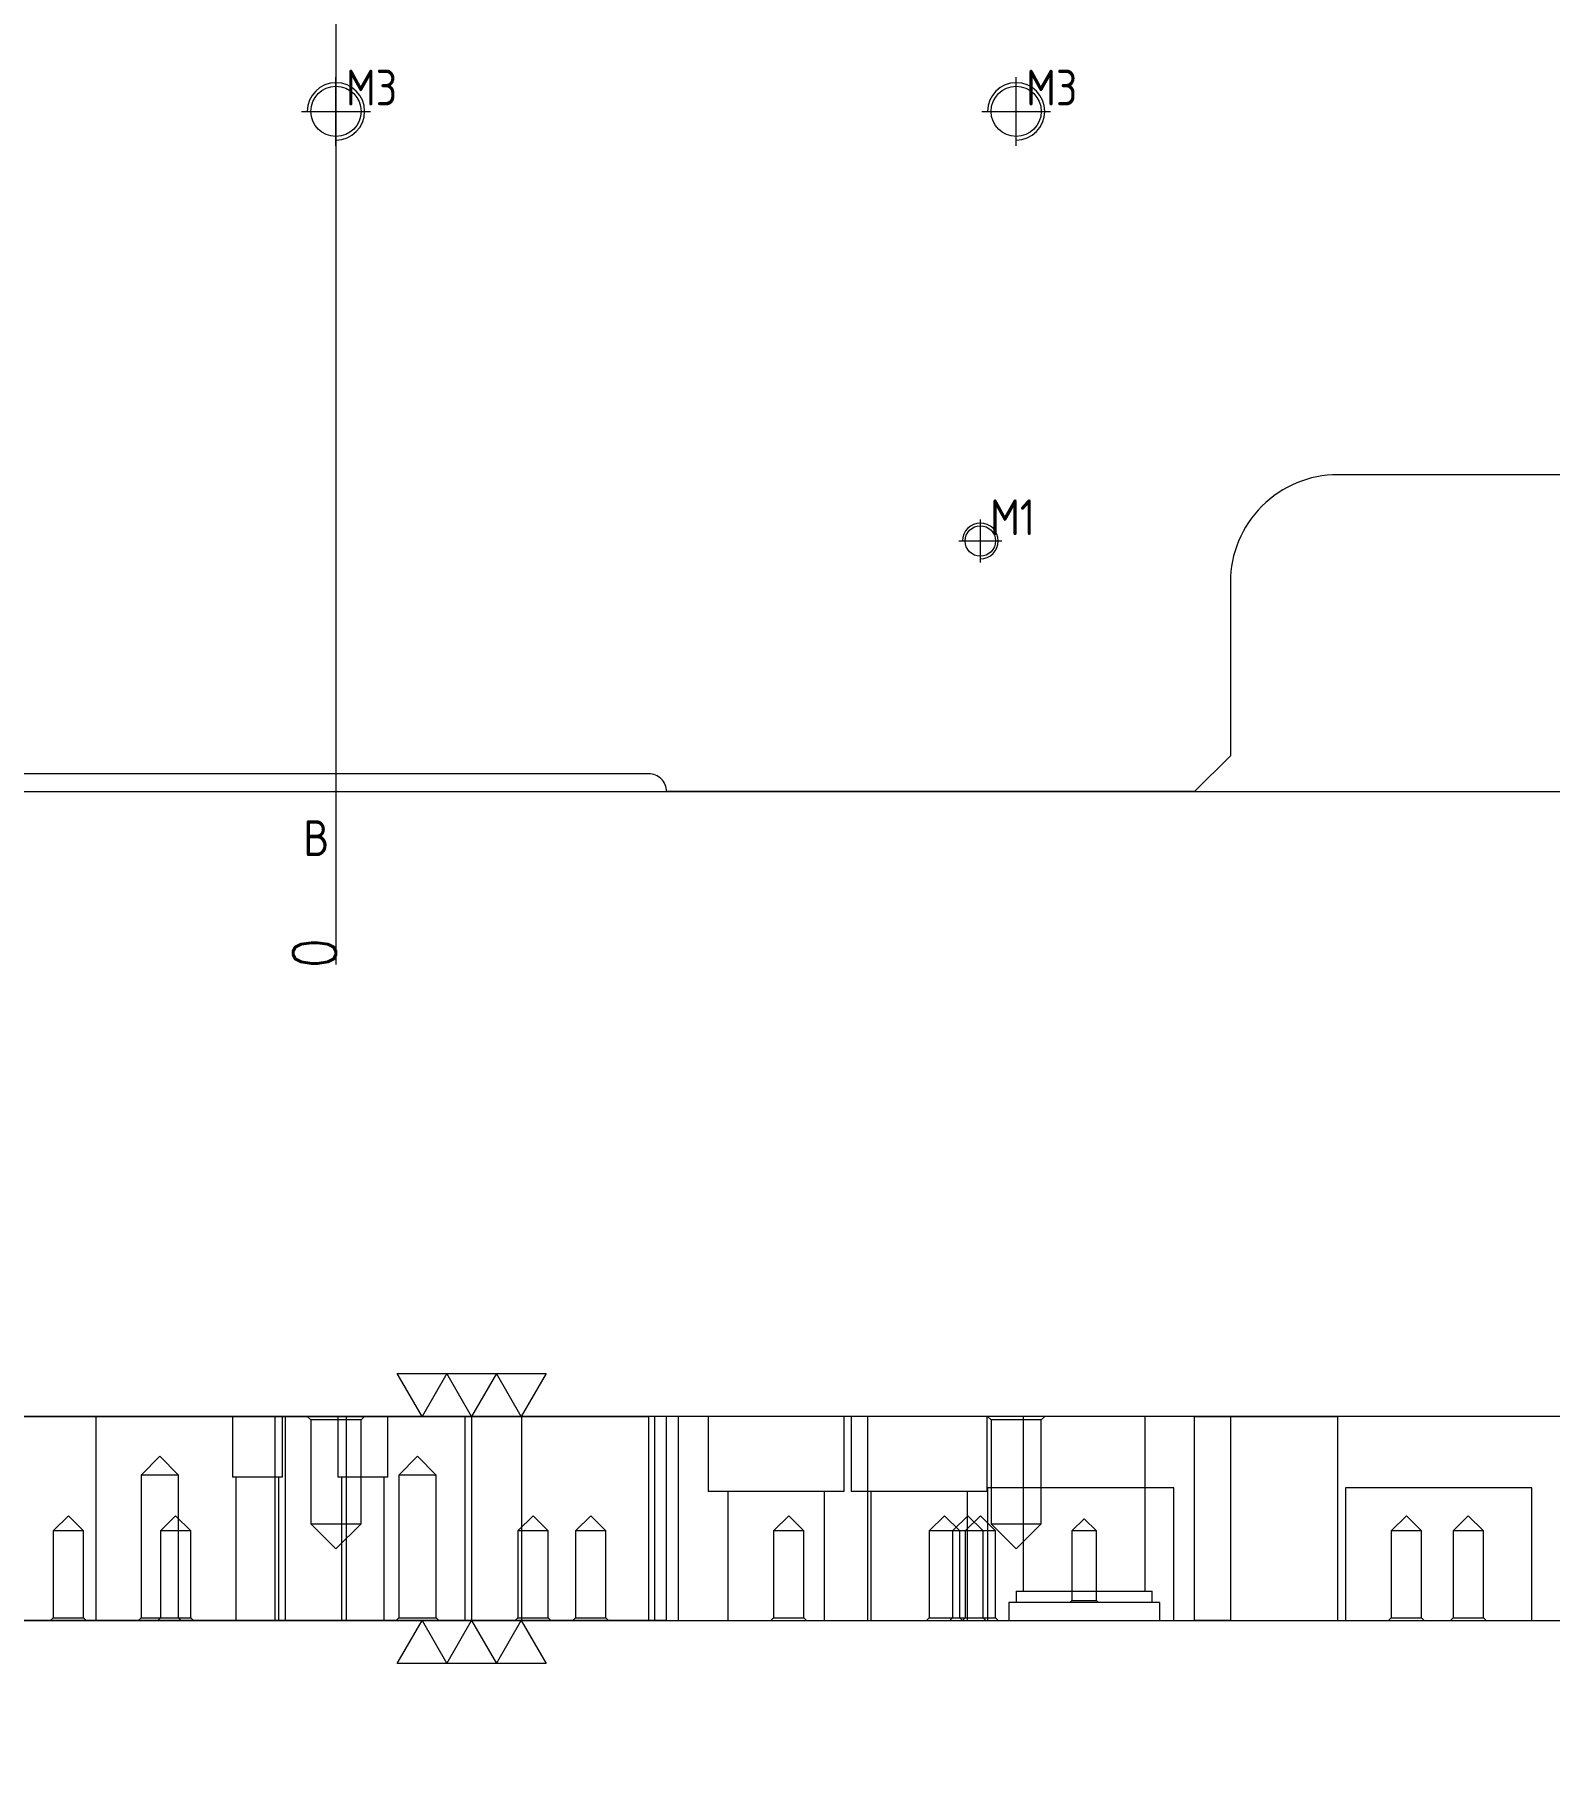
# Model space of a CAD drawing. Header units: millimetres. Extents: x 7217 to 10269, y 62146 to 63808.
# Drawn here: x 7988.9 to 8412.1, y 62146.4 to 62628.8 of the extents above; entities that cross this region are included whole.
import ezdxf

# ---------------------------------------------------------------- set-up
doc = ezdxf.new("R2010")
doc.units = ezdxf.units.MM
for name, pattern in [('CENTER', [0]), ('DASHDOT', [0]), ('DASHED', [0])]:
    doc.linetypes.add(name, pattern=pattern)
for name, color, linetype, lineweight in [('DIM', 4, 'Continuous', 20), ('UP', 60, 'Continuous', 20), ('UP_W', 1, 'Continuous', 20)]:
    doc.layers.add(name, color=color, linetype=linetype, lineweight=lineweight)
doc.styles.add('gbenor', font='gbenor.shx', dxfattribs={"bigfont": 'gbcbig.shx'})
doc.styles.add('TXT', font='txt.shx', dxfattribs={"width": 0.8, "bigfont": 'ctxt.shx'})
doc.dimstyles.new('零件', dxfattribs={"dimscale": 1.5, "dimtxt": 8, "dimasz": 1, "dimexe": 0, "dimexo": 0, "dimgap": 0, "dimtad": 1, "dimtxsty": 'TXT', "dimcen": 0, "dimclrd": 252, "dimclre": 252, "dimclrt": 4, "dimazin": 3, "dimtp": 0.001, "dimtm": 0.001, "dimtfac": 1, "dimtmove": 0, "dimatfit": 3, "dimlwd": 5, "dimlwe": 5})

# ---------------------------------------------------------------- blocks, each defined once
blk = doc.blocks.new('*D1110')
at = {"layer": 'Defpoints', "color": 0}
for p in [(8073.1, 63007.29), (7258.1, 62417.29), (7273.1, 62417.29)]:
    blk.add_point(p, dxfattribs=at)
at = {"layer": 'DIM', "color": 252, "lineweight": 5}
blk.add_line((7273.1, 62417.29), (7233.41, 62417.29), dxfattribs=at)
at = {"layer": 'DIM', "color": 4, "lineweight": 5, "insert": (7245.75, 62423.29), "char_height": 12, "attachment_point": 5, "style": 'TXT'}
blk.add_mtext('590', dxfattribs=at)
blk = doc.blocks.new('*D1111')
at = {"layer": 'Defpoints', "color": 0}
for p in [(8073.1, 63007.29), (7273.1, 62417.29), (7273.1, 62402.29)]:
    blk.add_point(p, dxfattribs=at)
at = {"layer": 'DIM', "color": 252, "lineweight": 5}
blk.add_line((7273.1, 62417.29), (7273.1, 62377.61), dxfattribs=at)
at = {"layer": 'DIM', "color": 4, "lineweight": 5, "insert": (7267.1, 62389.95), "char_height": 12, "attachment_point": 5, "rotation": 90, "style": 'TXT'}
blk.add_mtext('800', dxfattribs=at)
blk = doc.blocks.new('*D1113')
at = {"layer": 'Defpoints', "color": 0}
for p in [(7273.1, 62242.78), (8873.1, 62185.78), (8878.1, 62185.78)]:
    blk.add_point(p, dxfattribs=at)
at = {"layer": 'DIM', "color": 252, "lineweight": 5}
blk.add_line((8873.1, 62185.78), (8893.64, 62185.78), dxfattribs=at)
at = {"layer": 'DIM', "color": 4, "lineweight": 5, "insert": (8885.87, 62191.78), "char_height": 12, "attachment_point": 5, "style": 'TXT'}
blk.add_mtext('57', dxfattribs=at)
blk = doc.blocks.new('*D1116')
at = {"layer": 'Defpoints', "color": 0}
for p in [(7273.1, 62242.78), (8873.1, 62185.78), (8873.1, 62180.78)]:
    blk.add_point(p, dxfattribs=at)
at = {"layer": 'DIM', "color": 252, "lineweight": 5}
blk.add_line((8873.1, 62185.78), (8873.1, 62148.32), dxfattribs=at)
at = {"layer": 'DIM', "color": 4, "lineweight": 5, "insert": (8867.1, 62164.55), "char_height": 12, "attachment_point": 5, "rotation": 90, "style": 'TXT'}
blk.add_mtext('1600', dxfattribs=at)
blk = doc.blocks.new('*D1121')
at = {"layer": 'Defpoints', "color": 0}
for p in [(8073.1, 63007.29), (8073.1, 63007.29), (8073.1, 62375.38)]:
    blk.add_point(p, dxfattribs=at)
at = {"layer": 'DIM', "color": 252, "lineweight": 5}
blk.add_line((8073.1, 63007.29), (8073.1, 62368.98), dxfattribs=at)
at = {"layer": 'DIM', "color": 4, "lineweight": 5, "insert": (8067.1, 62372.18), "char_height": 12, "attachment_point": 5, "rotation": 90, "style": 'TXT'}
blk.add_mtext('0', dxfattribs=at)

msp = doc.modelspace()

# ---------------------------------------------------------------- linework, layer by layer
at = {"layer": 'DIM', "color": 252, "linetype": 'DASHDOT', "lineweight": 5}
msp.add_lwpolyline([(7273.098, 63597.292), (7273.098, 62417.292), (8873.098, 62417.292), (8873.098, 63597.292)], close=True, dxfattribs=at)
at = {"layer": 'DIM', "linetype": 'Continuous', "lineweight": 5}
for points in [[(8131.782, 62254.782), (8124.854, 62242.782), (8117.926, 62254.782), (8110.998, 62242.782), (8104.07, 62254.782), (8097.141, 62242.782), (8090.213, 62254.782), (8131.782, 62254.782)], [(8090.213, 62173.782), (8097.141, 62185.782), (8104.07, 62173.782), (8110.998, 62185.782), (8117.926, 62173.782), (8124.854, 62185.782), (8131.782, 62173.782), (8090.213, 62173.782)]]:
    msp.add_lwpolyline(points, close=True, dxfattribs=at)
at = {"layer": 'DIM', "color": 252, "linetype": 'DASHED', "lineweight": 5}
msp.add_lwpolyline([(7273.098, 62242.782), (7273.098, 62185.782), (8873.098, 62185.782), (8873.098, 62242.782)], close=True, dxfattribs=at)
at = {"layer": 'UP', "color": 31, "linetype": 'Continuous', "lineweight": 5}
for p, q in [((7985.448, 62242.782), (8160.448, 62242.782)), ((8165.448, 62242.782), (8160.448, 62242.782)), ((8165.448, 62185.782), (8165.448, 62242.782)), ((8322.948, 62242.782), (8352.948, 62242.782)), ((8322.948, 62242.782), (8322.948, 62185.782)), ((8542.948, 62242.782), (8352.948, 62242.782)), ((8160.448, 62185.782), (7985.448, 62185.782)), ((8165.448, 62185.782), (8160.448, 62185.782)), ((8322.948, 62185.782), (8352.948, 62185.782)), ((8352.948, 62185.782), (8542.948, 62185.782))]:
    msp.add_line(p, q, dxfattribs=at)
at = {"layer": 'UP', "color": 31, "linetype": 'DASHED', "lineweight": 5, "ltscale": 1.687868}
for p, q in [((8006.025, 62242.782), (8006.025, 62185.782)), ((8044.173, 62242.782), (8044.173, 62225.782)), ((8055.998, 62242.782), (8055.998, 62185.782)), ((8058.173, 62225.782), (8058.173, 62242.782)), ((8059.028, 62185.782), (8059.028, 62242.782)), ((8073.597, 62242.782), (8073.597, 62225.782)), ((8075.998, 62185.782), (8075.998, 62242.782)), ((8087.597, 62225.782), (8087.597, 62242.782)), ((8109.131, 62242.782), (8109.131, 62185.782)), ((8110.998, 62242.782), (8110.998, 62185.782)), ((8124.998, 62185.782), (8124.998, 62242.782)), ((8162.134, 62185.782), (8162.134, 62242.782)), ((8168.659, 62242.782), (8168.659, 62185.782)), ((8177.039, 62242.782), (8177.039, 62221.782)), ((8215.039, 62221.782), (8215.039, 62242.782)), ((8217.039, 62242.782), (8217.039, 62221.782)), ((8221.662, 62185.782), (8221.662, 62242.782)), ((8255.039, 62221.782), (8255.039, 62242.782)), ((8058.173, 62225.782), (8044.173, 62225.782)), ((8087.597, 62225.782), (8073.597, 62225.782)), ((8215.039, 62221.782), (8177.039, 62221.782)), ((8182.538, 62221.782), (8182.538, 62185.782)), ((8209.54, 62185.782), (8209.54, 62221.782)), ((8255.039, 62221.782), (8217.039, 62221.782)), ((8222.538, 62221.782), (8222.538, 62185.782)), ((8249.54, 62185.782), (8249.54, 62221.782)), ((8255.096, 62222.782), (8255.096, 62185.782)), ((8307.099, 62222.782), (8255.096, 62222.782)), ((8307.099, 62185.782), (8307.099, 62222.782)), ((8355.096, 62222.782), (8355.096, 62185.782)), ((8407.099, 62222.782), (8355.096, 62222.782)), ((8407.099, 62185.782), (8407.099, 62222.782)), ((8263.098, 62193.982), (8263.098, 62190.782)), ((8263.098, 62193.982), (8301.098, 62193.982)), ((8301.098, 62190.782), (8301.098, 62193.982)), ((8261.098, 62190.782), (8261.098, 62185.782)), ((8303.098, 62190.782), (8261.098, 62190.782)), ((8303.098, 62190.782), (8303.098, 62185.782))]:
    msp.add_line(p, q, dxfattribs=at)
at = {"layer": 'UP', "color": 5, "linetype": 'DASHED', "lineweight": 5, "ltscale": 1.687868}
for p, q in [((8065.098, 62242.782), (8066.095, 62241.785)), ((8066.095, 62241.785), (8066.095, 62212.782)), ((8080.101, 62241.785), (8066.095, 62241.785)), ((8080.101, 62241.785), (8081.098, 62242.782)), ((8080.101, 62212.782), (8080.101, 62241.785)), ((8255.098, 62242.782), (8256.095, 62241.785)), ((8256.095, 62241.785), (8256.095, 62212.782)), ((8270.101, 62241.785), (8256.095, 62241.785)), ((8270.101, 62241.785), (8271.098, 62242.782)), ((8270.101, 62212.782), (8270.101, 62241.785)), ((8023.895, 62231.615), (8018.642, 62226.362)), ((8029.148, 62226.362), (8023.895, 62231.615)), ((8095.874, 62231.615), (8090.621, 62226.362)), ((8101.127, 62226.362), (8095.874, 62231.615)), ((8018.642, 62226.362), (8018.642, 62186.529)), ((8029.148, 62226.362), (8018.642, 62226.362)), ((8029.148, 62186.529), (8029.148, 62226.362)), ((8090.621, 62226.362), (8090.621, 62186.529)), ((8101.127, 62226.362), (8090.621, 62226.362)), ((8101.127, 62186.529), (8101.127, 62226.362)), ((7998.348, 62215.035), (7994.095, 62210.782)), ((8002.601, 62210.782), (7998.348, 62215.035)), ((8028.306, 62215.035), (8024.053, 62210.782)), ((8032.559, 62210.782), (8028.306, 62215.035)), ((8066.095, 62212.782), (8073.098, 62205.779)), ((8066.095, 62212.782), (8080.101, 62212.782)), ((8073.098, 62205.779), (8080.101, 62212.782)), ((8128.148, 62215.035), (8123.895, 62210.782)), ((8132.401, 62210.782), (8128.148, 62215.035)), ((8144.246, 62215.035), (8139.993, 62210.782)), ((8148.499, 62210.782), (8144.246, 62215.035)), ((8199.554, 62215.035), (8195.301, 62210.782)), ((8203.807, 62210.782), (8199.554, 62215.035)), ((8243.098, 62215.035), (8238.845, 62210.782)), ((8247.351, 62210.782), (8243.098, 62215.035)), ((8249.598, 62215.035), (8245.345, 62210.782)), ((8253.098, 62215.035), (8248.845, 62210.782)), ((8253.851, 62210.782), (8249.598, 62215.035)), ((8257.351, 62210.782), (8253.098, 62215.035)), ((8256.095, 62212.782), (8263.098, 62205.779)), ((8256.095, 62212.782), (8270.101, 62212.782)), ((8263.098, 62205.779), (8270.101, 62212.782)), ((8282.098, 62214.185), (8278.695, 62210.782)), ((8285.501, 62210.782), (8282.098, 62214.185)), ((8372.098, 62215.035), (8367.845, 62210.782)), ((8376.351, 62210.782), (8372.098, 62215.035)), ((8389.398, 62215.035), (8385.145, 62210.782)), ((8393.651, 62210.782), (8389.398, 62215.035)), ((7994.095, 62210.782), (7994.095, 62186.529)), ((8002.601, 62210.782), (7994.095, 62210.782)), ((8002.601, 62186.529), (8002.601, 62210.782)), ((8024.053, 62210.782), (8024.053, 62186.529)), ((8032.559, 62210.782), (8024.053, 62210.782)), ((8032.559, 62186.529), (8032.559, 62210.782)), ((8123.895, 62210.782), (8123.895, 62186.529)), ((8132.401, 62210.782), (8123.895, 62210.782)), ((8132.401, 62186.529), (8132.401, 62210.782)), ((8139.993, 62210.782), (8139.993, 62186.529)), ((8148.499, 62210.782), (8139.993, 62210.782)), ((8148.499, 62186.529), (8148.499, 62210.782)), ((8195.301, 62210.782), (8195.301, 62186.529)), ((8203.807, 62210.782), (8195.301, 62210.782)), ((8203.807, 62186.529), (8203.807, 62210.782)), ((8238.845, 62210.782), (8238.845, 62186.529)), ((8245.344, 62210.782), (8238.845, 62210.782)), ((8245.345, 62210.782), (8245.345, 62186.529)), ((8248.845, 62210.782), (8245.345, 62210.782)), ((8247.351, 62186.529), (8247.351, 62210.782)), ((8248.845, 62210.782), (8248.845, 62186.529)), ((8257.351, 62210.782), (8248.845, 62210.782)), ((8253.851, 62186.529), (8253.851, 62210.782)), ((8257.351, 62186.529), (8257.351, 62210.782)), ((8278.695, 62210.782), (8278.695, 62191.379)), ((8285.501, 62210.782), (8278.695, 62210.782)), ((8285.501, 62191.379), (8285.501, 62210.782)), ((8367.845, 62210.782), (8367.845, 62186.529)), ((8376.351, 62210.782), (8367.845, 62210.782)), ((8376.351, 62186.529), (8376.351, 62210.782)), ((8385.145, 62210.782), (8385.145, 62186.529)), ((8393.651, 62210.782), (8385.145, 62210.782)), ((8393.651, 62186.529), (8393.651, 62210.782)), ((8278.695, 62191.379), (8278.098, 62190.782)), ((8278.695, 62191.379), (8285.501, 62191.379)), ((8286.098, 62190.782), (8285.501, 62191.379)), ((7994.095, 62186.529), (7993.348, 62185.782)), ((7994.095, 62186.529), (8002.601, 62186.529)), ((8003.348, 62185.782), (8002.601, 62186.529)), ((8018.642, 62186.529), (8017.895, 62185.782)), ((8018.642, 62186.529), (8029.148, 62186.529)), ((8024.053, 62186.529), (8023.306, 62185.782)), ((8029.895, 62185.782), (8029.148, 62186.529)), ((8029.148, 62186.529), (8032.559, 62186.529)), ((8033.306, 62185.782), (8032.559, 62186.529)), ((8090.621, 62186.529), (8089.874, 62185.782)), ((8090.621, 62186.529), (8101.127, 62186.529)), ((8101.874, 62185.782), (8101.127, 62186.529)), ((8123.895, 62186.529), (8123.148, 62185.782)), ((8123.895, 62186.529), (8132.401, 62186.529)), ((8133.148, 62185.782), (8132.401, 62186.529)), ((8139.993, 62186.529), (8139.246, 62185.782)), ((8139.993, 62186.529), (8148.499, 62186.529)), ((8149.246, 62185.782), (8148.499, 62186.529)), ((8195.301, 62186.529), (8194.554, 62185.782)), ((8195.301, 62186.529), (8203.807, 62186.529)), ((8204.554, 62185.782), (8203.807, 62186.529)), ((8238.845, 62186.529), (8238.098, 62185.782)), ((8238.845, 62186.529), (8245.345, 62186.529)), ((8245.345, 62186.529), (8244.598, 62185.782)), ((8245.345, 62186.529), (8248.845, 62186.529)), ((8248.098, 62185.782), (8247.351, 62186.529)), ((8248.845, 62186.529), (8248.098, 62185.782)), ((8248.845, 62186.529), (8257.351, 62186.529)), ((8254.598, 62185.782), (8253.851, 62186.529)), ((8258.098, 62185.782), (8257.351, 62186.529)), ((8367.845, 62186.529), (8367.098, 62185.782)), ((8367.845, 62186.529), (8376.351, 62186.529)), ((8377.098, 62185.782), (8376.351, 62186.529)), ((8385.145, 62186.529), (8384.398, 62185.782)), ((8385.145, 62186.529), (8393.651, 62186.529)), ((8394.398, 62185.782), (8393.651, 62186.529))]:
    msp.add_line(p, q, dxfattribs=at)
at = {"layer": 'UP', "color": 155, "linetype": 'Continuous', "lineweight": 5}
for p, q in [((8160.448, 62185.782), (8160.448, 62242.782)), ((8352.948, 62185.782), (8352.948, 62242.782))]:
    msp.add_line(p, q, dxfattribs=at)
at = {"layer": 'UP', "color": 135, "linetype": 'Continuous', "lineweight": 5}
for p, q in [((8312.948, 62242.782), (8165.448, 62242.782)), ((8312.948, 62242.782), (8322.948, 62242.782)), ((8312.948, 62185.782), (8312.948, 62242.782)), ((8165.448, 62185.782), (8312.948, 62185.782)), ((8322.948, 62185.782), (8312.948, 62185.782))]:
    msp.add_line(p, q, dxfattribs=at)
at = {"layer": 'UP', "color": 2, "linetype": 'DASHED', "lineweight": 5, "ltscale": 1.687868}
for p, q in [((8265.098, 62242.782), (8265.098, 62193.982)), ((8299.098, 62193.982), (8299.098, 62242.782))]:
    msp.add_line(p, q, dxfattribs=at)
at = {"layer": 'UP', "color": 155, "linetype": 'DASHED', "lineweight": 5, "ltscale": 1.687868}
msp.add_line((8352.948, 62185.782), (8352.948, 62242.782), dxfattribs=at)
at = {"layer": 'UP', "color": 135, "linetype": 'Continuous', "lineweight": 5}
msp.add_lwpolyline([(7832.948, 63597.292), (8312.948, 63597.292), (8322.948, 63587.292), (8322.948, 63538.792, 0.4142136), (8352.948, 63508.792), (8542.948, 63508.792, 0.4142136), (8572.948, 63538.792), (8572.948, 63587.292), (8582.948, 63597.292), (8873.098, 63597.292), (8873.098, 62417.292), (8582.948, 62417.292), (8572.948, 62427.292), (8572.948, 62475.792, 0.4142136), (8542.948, 62505.792), (8352.948, 62505.792, 0.4142136), (8322.948, 62475.792), (8322.948, 62427.292), (8312.948, 62417.292), (8165.448, 62417.292, 0.4142136), (8160.448, 62422.292), (7985.448, 62422.292, 0.4142136)], format="xyb", dxfattribs=at)
at = {"layer": 'UP', "color": 42, "linetype": 'Continuous', "lineweight": 5}
for centre in [(8073.098, 62607.292), (8263.098, 62607.292)]:
    msp.add_circle(centre, 7.003, dxfattribs=at)
at = {"layer": 'UP', "color": 30, "linetype": 'DASHED', "lineweight": 5, "ltscale": 1.687868}
msp.add_circle((8253.098, 62487.292), 4.253, dxfattribs=at)
at = {"layer": 'UP', "color": 42, "linetype": 'Continuous', "lineweight": 5}
for centre in [(8073.098, 62607.292), (8263.098, 62607.292)]:
    msp.add_arc(centre, 8, 270, 180, dxfattribs=at)
at = {"layer": 'UP', "color": 30, "linetype": 'DASHED', "lineweight": 5, "ltscale": 1.687868}
msp.add_arc((8253.098, 62487.292), 5, 270, 180, dxfattribs=at)
at = {"layer": 'UP_W', "color": 1, "linetype": 'CENTER', "lineweight": 5, "ltscale": 1.687868}
for p, q in [((8073.098, 62597.692), (8073.098, 62616.892)), ((8263.098, 62597.692), (8263.098, 62616.892)), ((8063.498, 62607.292), (8082.698, 62607.292)), ((8253.498, 62607.292), (8272.698, 62607.292)), ((8253.098, 62481.292), (8253.098, 62493.292)), ((8247.098, 62487.292), (8259.098, 62487.292))]:
    msp.add_line(p, q, dxfattribs=at)
at = {"layer": 'UP_W', "color": 1, "linetype": 'DASHED', "lineweight": 5, "ltscale": 1.687868}
for p, q in [((8045.173, 62225.782), (8045.173, 62185.782)), ((8057.173, 62185.782), (8057.173, 62225.782)), ((8074.597, 62225.782), (8074.597, 62185.782)), ((8086.597, 62185.782), (8086.597, 62225.782))]:
    msp.add_line(p, q, dxfattribs=at)

# ---------------------------------------------------------------- texts
at = {"layer": 'DIM', "color": 4, "lineweight": 5, "style": 'gbenor'}
for s, p in [('M3', (8075.898, 62608.943)), ('M3', (8265.898, 62608.943)), ('M1', (8255.838, 62488.913)), ('B', (8064.005, 62399.293))]:
    msp.add_text(s, height=10, dxfattribs=at).set_placement(p)

# ---------------------------------------------------------------- dimensions: what is measured, and where the dimension line sits
at = {"layer": 'DIM', "lineweight": 5}
for feature_location, offset, dtype, origin, picture, middle in [((7273.098, 62417.292), (-15, 0), 0, (8073.098, 63007.292), '*D1110', (7245.755, 62423.292)), ((7273.098, 62417.292), (0, -15), 1, (8073.098, 63007.292), '*D1111', (7267.098, 62389.949)), ((8073.097738338, 63007.291947451), (0, -631.91567329), 1, (8073.097738338, 63007.291947451), '*D1121', (8067.097738338, 62372.176274161)), ((8873.098, 62185.782), (5, 0), 0, (7273.098, 62242.782), '*D1113', (8885.869, 62191.782)), ((8873.098, 62185.782), (0, -5), 1, (7273.098, 62242.782), '*D1116', (8867.098, 62164.553))]:
    dim = msp.add_ordinate_dim(feature_location=feature_location, offset=offset, dtype=dtype, origin=origin, dimstyle='零件', dxfattribs=at)
    dim.commit()
    dim.dimension.update_dxf_attribs({"geometry": picture, "text_midpoint": middle})

doc.saveas('drawing.dxf')
